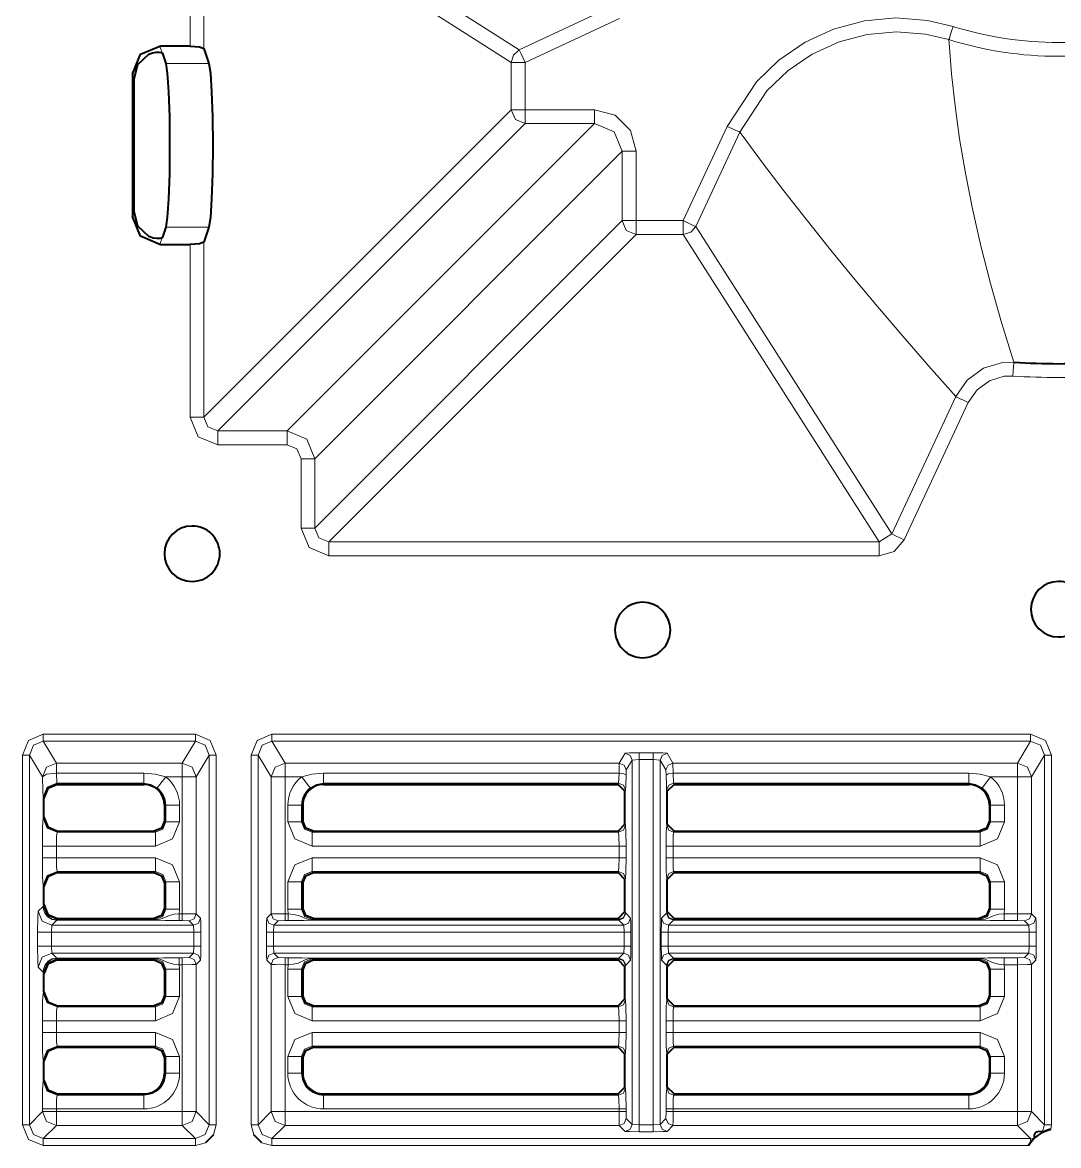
# Model space of a CAD drawing. Header units: millimetres. Extents: x 0 to 2941, y -405 to 1422.
# Drawn here: x 269.3 to 344.1, y 948 to 1029 of the extents above; entities that cross this region are included whole.
import ezdxf

# ---------------------------------------------------------------- set-up
doc = ezdxf.new("R2010")
doc.units = ezdxf.units.MM
doc.layers.add('FINE', color=9, linetype='Continuous')
doc.layers.add('OUTLINE', color=7, linetype='Continuous')

msp = doc.modelspace()

# ---------------------------------------------------------------- linework, layer by layer
at = {"layer": 'FINE', "lineweight": 9}
for p, q in [((305.168, 1027.029), (282.996, 1041.154)), ((281.422, 1040.249), (281.422, 1027.3)), ((282.42, 1040.249), (304.592, 1026.124)), ((282.42, 1027.134), (282.42, 1040.249)), ((305.168, 1027.029), (311.972, 1030.202)), ((312.394, 1029.297), (305.59, 1026.124)), ((279.245, 1027.3), (279.402, 1026.816)), ((336.163, 1027.77), (336.178, 1027.521)), ((279.665, 1026.059), (282.771, 1026.059)), ((304.592, 1022.714), (304.592, 1026.124)), ((277.376, 1024.937), (277.262, 1025.29)), ((304.592, 1022.714), (282.42, 1000.542)), ((283.418, 999.544), (305.59, 1021.716)), ((310.595, 1021.716), (288.423, 999.544)), ((310.595, 1021.716), (305.59, 1021.716)), ((321.078, 1021.096), (317.905, 1014.292)), ((321.236, 1020.881), (321.078, 1021.096)), ((312.592, 1014.714), (312.592, 1019.719)), ((313.59, 1019.719), (313.59, 1014.714)), ((277.262, 1015.01), (277.376, 1015.363)), ((282.771, 1014.241), (279.665, 1014.241)), ((312.592, 1014.714), (290.42, 992.542)), ((332.03, 992.12), (317.905, 1014.292)), ((279.402, 1013.484), (279.245, 1012.999)), ((291.418, 991.544), (313.59, 1013.716)), ((317, 1013.716), (313.59, 1013.716)), ((317, 1013.716), (331.125, 991.544)), ((281.422, 1012.999), (281.422, 1000.542)), ((336.648, 1002.024), (332.03, 992.12)), ((288.423, 999.544), (283.418, 999.544)), ((283.418, 998.546), (288.423, 998.546)), ((289.422, 997.547), (289.422, 992.542)), ((331.125, 991.544), (291.418, 991.544)), ((332.03, 992.12), (331.125, 991.544)), ((291.418, 990.546), (331.125, 990.546)), ((270.828, 977.168), (281.805, 977.168)), ((270.828, 977.168), (271.773, 975.594)), ((281.805, 977.168), (280.86, 975.594)), ((342.055, 977.668), (287.328, 977.668)), ((287.328, 977.168), (342.055, 977.168)), ((288.273, 975.594), (287.328, 977.168)), ((342.055, 977.168), (341.11, 975.594)), ((281.86, 974.594), (282.804, 976.168)), ((282.804, 976.168), (282.804, 949.503)), ((283.303, 949.503), (283.303, 976.168)), ((285.83, 976.168), (285.83, 949.503)), ((312.804, 976.294), (312.384, 975.594)), ((314.829, 976.337), (313.804, 976.337)), ((316.249, 975.594), (315.829, 976.294)), ((342.11, 974.594), (343.054, 976.168)), ((343.054, 976.168), (343.054, 949.503)), ((280.86, 975.594), (271.773, 975.594)), ((312.384, 975.594), (288.273, 975.594)), ((312.384, 975.594), (312.372, 974.866)), ((312.884, 975.094), (313.304, 975.795)), ((313.304, 975.795), (313.804, 975.837)), ((313.304, 975.795), (313.304, 949.527)), ((313.804, 949.502), (313.804, 975.837)), ((313.804, 975.837), (314.829, 975.837)), ((314.829, 975.837), (314.829, 949.502)), ((314.829, 975.837), (315.329, 975.795)), ((315.329, 975.795), (315.75, 975.094)), ((315.329, 949.527), (315.329, 975.795)), ((316.261, 974.866), (316.249, 975.594)), ((341.11, 975.594), (316.249, 975.594)), ((271.773, 974.866), (271.82, 974.138)), ((278.085, 974.866), (271.773, 974.866)), ((279.662, 974.594), (280.86, 974.594)), ((280.86, 974.594), (280.86, 964.728)), ((281.86, 964.715), (281.86, 974.594)), ((287.273, 974.594), (287.273, 964.715)), ((288.273, 974.594), (289.471, 974.594)), ((288.273, 964.728), (288.273, 974.594)), ((312.372, 974.866), (291.049, 974.866)), ((312.372, 974.866), (312.336, 974.138)), ((312.872, 974.73), (312.884, 975.094)), ((315.75, 975.094), (315.762, 974.73)), ((316.297, 974.138), (316.261, 974.866)), ((337.585, 974.866), (316.261, 974.866)), ((339.162, 974.594), (341.11, 974.594)), ((342.11, 964.715), (342.11, 974.594)), ((271.82, 974.138), (278.085, 974.138)), ((271.82, 974.138), (271.863, 974.053)), ((278.085, 974.138), (278.085, 974.053)), ((291.049, 974.138), (312.336, 974.138)), ((291.049, 974.053), (291.049, 974.138)), ((312.336, 974.138), (312.293, 974.053)), ((316.297, 974.138), (337.585, 974.138)), ((316.34, 974.053), (316.297, 974.138)), ((337.585, 974.138), (337.585, 974.053)), ((270.864, 973.053), (270.821, 973.14)), ((315.797, 973.639), (315.84, 973.553)), ((279.585, 972.553), (279.666, 972.553)), ((279.666, 972.553), (279.666, 971.355)), ((280.665, 971.355), (280.665, 972.553)), ((288.469, 972.553), (288.469, 971.355)), ((289.467, 972.553), (289.549, 972.553)), ((289.467, 971.355), (289.467, 972.553)), ((339.085, 972.553), (339.166, 972.553)), ((339.166, 972.553), (339.166, 971.355)), ((340.165, 971.355), (340.165, 972.553)), ((270.823, 971.605), (270.864, 971.687)), ((279.666, 971.355), (279.585, 971.436)), ((289.549, 971.436), (289.467, 971.355)), ((339.166, 971.355), (339.085, 971.436)), ((271.863, 970.687), (271.822, 970.606)), ((278.917, 970.606), (271.822, 970.606)), ((278.836, 970.687), (278.917, 970.606)), ((290.216, 970.606), (290.298, 970.687)), ((312.334, 970.606), (290.216, 970.606)), ((312.293, 970.687), (312.334, 970.606)), ((312.834, 971.105), (312.793, 971.187)), ((315.84, 971.187), (315.799, 971.105)), ((271.773, 969.607), (278.917, 969.607)), ((271.773, 969.607), (271.773, 968.767)), ((290.216, 969.607), (312.371, 969.607)), ((312.371, 969.607), (312.371, 968.767)), ((315.762, 969.607), (315.762, 968.767)), ((316.262, 968.767), (316.262, 969.607)), ((278.917, 968.767), (271.773, 968.767)), ((312.371, 968.767), (290.216, 968.767)), ((338.417, 968.767), (316.262, 968.767)), ((271.822, 967.769), (271.863, 967.687)), ((271.822, 967.769), (278.917, 967.769)), ((278.917, 967.769), (278.836, 967.687)), ((290.216, 967.769), (312.334, 967.769)), ((290.298, 967.687), (290.216, 967.769)), ((312.334, 967.769), (312.293, 967.687)), ((312.793, 967.187), (312.834, 967.269)), ((315.799, 967.269), (315.84, 967.187)), ((338.417, 967.769), (338.336, 967.687)), ((270.864, 966.687), (270.823, 966.77)), ((280.665, 965.055), (280.665, 967.02)), ((288.469, 967.02), (288.469, 965.055)), ((339.085, 966.938), (339.166, 967.02)), ((339.166, 967.02), (339.166, 965.055)), ((340.165, 965.055), (340.165, 967.02)), ((270.458, 964.9), (270.814, 965.256)), ((270.814, 965.256), (270.823, 965.305)), ((270.823, 965.305), (270.864, 965.387)), ((288.469, 965.055), (288.499, 964.728)), ((312.834, 964.805), (312.793, 964.887)), ((312.842, 964.757), (312.834, 964.805)), ((315.799, 964.805), (315.791, 964.757)), ((315.84, 964.887), (315.799, 964.805)), ((339.166, 965.055), (339.085, 965.136)), ((271.815, 964.257), (271.457, 963.9)), ((271.815, 964.257), (271.809, 964.257)), ((278.917, 964.274), (271.815, 964.274)), ((271.815, 964.257), (278.917, 964.257)), ((271.863, 964.387), (271.822, 964.306)), ((278.917, 964.306), (271.822, 964.306)), ((278.836, 964.387), (278.917, 964.306)), ((281.36, 964.215), (281.675, 963.9)), ((282.175, 964.4), (281.86, 964.715)), ((287.773, 964.215), (288.273, 964.228)), ((288.499, 964.728), (288.273, 964.728)), ((312.342, 964.274), (290.216, 964.274)), ((290.216, 964.257), (312.342, 964.257)), ((312.293, 964.387), (312.334, 964.306)), ((312.334, 964.306), (312.342, 964.274)), ((312.342, 964.257), (312.699, 963.9)), ((313.199, 964.4), (312.842, 964.757)), ((315.791, 964.757), (315.434, 964.4)), ((315.934, 963.9), (316.291, 964.257)), ((316.291, 964.274), (316.299, 964.306)), ((316.291, 964.257), (338.417, 964.257)), ((316.299, 964.306), (316.34, 964.387)), ((338.417, 964.306), (316.299, 964.306)), ((338.336, 964.387), (338.417, 964.306)), ((340.134, 964.228), (341.11, 964.228)), ((341.11, 964.228), (341.61, 964.215)), ((341.61, 964.215), (341.926, 963.9)), ((342.425, 964.4), (342.11, 964.715)), ((270.42, 962.375), (270.42, 963.4)), ((271.457, 963.9), (271.419, 963.4)), ((271.419, 963.4), (281.701, 963.4)), ((271.419, 963.4), (271.419, 962.375)), ((281.675, 963.9), (271.457, 963.9)), ((281.675, 963.9), (281.701, 963.4)), ((282.201, 962.375), (282.201, 963.4)), ((286.933, 963.4), (286.933, 962.375)), ((287.432, 963.4), (287.458, 963.9)), ((287.432, 963.4), (312.725, 963.4)), ((287.432, 962.375), (287.432, 963.4)), ((312.699, 963.9), (312.725, 963.4)), ((312.725, 963.4), (312.725, 962.375)), ((313.225, 962.375), (313.225, 963.4)), ((315.409, 963.4), (315.409, 962.375)), ((315.908, 963.4), (315.934, 963.9)), ((341.926, 963.9), (315.934, 963.9)), ((341.926, 963.9), (341.951, 963.4)), ((341.951, 963.4), (341.951, 962.375)), ((342.451, 962.375), (342.451, 963.4)), ((271.419, 962.375), (271.457, 961.874)), ((281.701, 962.375), (281.675, 961.874)), ((312.725, 962.375), (287.432, 962.375)), ((287.458, 961.874), (287.432, 962.375)), ((312.725, 962.375), (312.699, 961.874)), ((341.951, 962.375), (315.908, 962.375)), ((315.934, 961.874), (315.908, 962.375)), ((341.951, 962.375), (341.926, 961.874)), ((271.457, 961.874), (281.675, 961.874)), ((271.457, 961.874), (271.815, 961.517)), ((281.36, 961.559), (280.86, 961.547)), ((281.675, 961.874), (281.36, 961.559)), ((287.458, 961.874), (312.699, 961.874)), ((287.773, 961.559), (287.458, 961.874)), ((288.273, 961.547), (287.773, 961.559)), ((312.699, 961.874), (312.342, 961.517)), ((315.934, 961.874), (341.926, 961.874)), ((316.291, 961.517), (315.934, 961.874)), ((341.61, 961.559), (341.11, 961.547)), ((341.926, 961.874), (341.61, 961.559)), ((270.814, 960.519), (270.458, 960.875)), ((271.815, 961.501), (271.812, 961.501)), ((271.812, 961.501), (271.822, 961.469)), ((278.917, 961.517), (271.815, 961.517)), ((271.815, 961.501), (278.917, 961.501)), ((271.822, 961.469), (271.863, 961.387)), ((271.822, 961.469), (278.917, 961.469)), ((278.917, 961.469), (278.836, 961.387)), ((280.634, 961.047), (280.86, 961.047)), ((280.665, 960.72), (280.634, 961.047)), ((280.86, 961.047), (280.86, 950.447)), ((281.86, 961.06), (282.175, 961.375)), ((281.86, 950.447), (281.86, 961.06)), ((286.958, 961.375), (287.273, 961.06)), ((287.273, 961.06), (287.273, 950.447)), ((288.499, 961.547), (288.273, 961.547)), ((288.273, 961.047), (288.499, 961.047)), ((288.273, 950.447), (288.273, 961.047)), ((288.499, 961.047), (288.469, 960.72)), ((312.342, 961.517), (290.216, 961.517)), ((290.216, 961.501), (312.342, 961.501)), ((290.216, 961.469), (312.334, 961.469)), ((290.298, 961.387), (290.216, 961.469)), ((312.334, 961.469), (312.293, 961.387)), ((312.342, 961.501), (312.334, 961.469)), ((312.793, 960.887), (312.834, 960.969)), ((312.834, 960.969), (312.842, 961.017)), ((312.842, 961.017), (313.199, 961.375)), ((315.434, 961.375), (315.791, 961.017)), ((315.791, 961.017), (315.799, 960.969)), ((315.799, 960.969), (315.84, 960.887)), ((338.417, 961.517), (316.291, 961.517)), ((316.291, 961.501), (338.417, 961.501)), ((316.299, 961.469), (316.291, 961.501)), ((316.299, 961.469), (338.417, 961.469)), ((316.34, 961.387), (316.299, 961.469)), ((338.417, 961.469), (338.336, 961.387)), ((341.11, 961.547), (340.134, 961.547)), ((340.165, 960.72), (340.134, 961.047)), ((342.11, 961.06), (342.425, 961.375)), ((342.11, 950.447), (342.11, 961.06)), ((270.823, 960.47), (270.814, 960.519)), ((270.864, 960.388), (270.823, 960.47)), ((279.585, 960.638), (279.666, 960.72)), ((279.666, 960.72), (279.666, 958.755)), ((280.665, 958.755), (280.665, 960.72)), ((288.469, 960.72), (288.469, 958.755)), ((339.085, 960.638), (339.166, 960.72)), ((339.166, 960.72), (339.166, 958.755)), ((340.165, 958.755), (340.165, 960.72)), ((270.823, 959.005), (270.864, 959.087)), ((279.666, 958.755), (279.585, 958.836)), ((289.549, 958.836), (289.467, 958.755)), ((312.834, 958.505), (312.793, 958.587)), ((339.166, 958.755), (339.085, 958.836)), ((271.863, 958.087), (271.822, 958.006)), ((338.336, 958.087), (338.417, 958.006)), ((270.773, 956.167), (270.773, 957.007)), ((271.773, 957.007), (278.917, 957.007)), ((271.773, 957.007), (271.773, 956.167)), ((290.216, 957.007), (312.371, 957.007)), ((312.371, 957.007), (312.371, 956.167)), ((315.762, 957.007), (315.762, 956.167)), ((316.262, 957.007), (338.417, 957.007)), ((316.262, 956.167), (316.262, 957.007)), ((278.917, 956.167), (271.773, 956.167)), ((312.371, 956.167), (290.216, 956.167)), ((338.417, 956.167), (316.262, 956.167)), ((271.822, 955.169), (278.917, 955.169)), ((271.822, 955.169), (271.863, 955.087)), ((278.917, 955.169), (278.836, 955.087)), ((290.216, 955.169), (312.334, 955.169)), ((290.298, 955.087), (290.216, 955.169)), ((312.334, 955.169), (312.293, 955.087)), ((338.417, 955.169), (338.336, 955.087)), ((280.665, 953.222), (280.665, 954.42)), ((288.469, 954.42), (288.469, 953.222)), ((315.799, 954.669), (315.84, 954.587)), ((339.085, 954.338), (339.166, 954.42)), ((339.166, 954.42), (339.166, 953.222)), ((340.165, 953.222), (340.165, 954.42)), ((270.864, 954.087), (270.823, 954.17)), ((270.823, 952.64), (270.864, 952.722)), ((279.666, 953.222), (279.585, 953.222)), ((339.166, 953.222), (339.085, 953.222)), ((312.834, 952.14), (312.793, 952.222)), ((315.84, 952.222), (315.799, 952.14)), ((271.863, 951.722), (271.822, 951.641)), ((278.085, 951.641), (271.822, 951.641)), ((278.085, 951.722), (278.085, 951.641)), ((312.293, 951.722), (312.334, 951.641)), ((316.299, 951.641), (316.34, 951.722)), ((337.585, 951.641), (316.299, 951.641)), ((337.585, 951.722), (337.585, 951.641)), ((271.773, 950.643), (278.085, 950.643)), ((271.773, 950.643), (271.773, 950.447)), ((280.86, 950.447), (271.773, 950.447)), ((282.804, 949.503), (281.86, 950.447)), ((287.273, 950.447), (286.33, 949.503)), ((312.371, 950.447), (288.273, 950.447)), ((315.762, 950.447), (315.749, 949.947)), ((315.762, 950.643), (315.762, 950.447)), ((316.262, 950.643), (337.585, 950.643)), ((343.054, 949.503), (342.11, 950.447)), ((271.773, 949.447), (270.829, 948.503)), ((271.773, 949.447), (280.86, 949.447)), ((283.115, 948.776), (283.303, 949.503)), ((285.83, 949.503), (286.018, 948.776)), ((288.273, 949.447), (312.384, 949.447)), ((312.384, 949.447), (312.804, 949.027)), ((313.804, 949.502), (313.304, 949.527)), ((314.829, 949.502), (313.804, 949.502)), ((315.329, 949.527), (314.829, 949.502)), ((315.749, 949.947), (315.329, 949.527)), ((315.829, 949.027), (316.249, 949.447)), ((343.054, 949.503), (342.896, 948.964)), ((343.518, 949.18), (343.554, 949.503)), ((270.829, 948.003), (281.804, 948.003)), ((281.804, 948.003), (282.531, 948.191)), ((286.602, 948.191), (287.329, 948.003)), ((287.329, 948.003), (341.909, 948.003)), ((342.309, 948.536), (342.054, 948.503))]:
    msp.add_line(p, q, dxfattribs=at)
for points in [[(313.59, 1014.714), (317, 1014.714), (320.173, 1021.518), (322.27, 1024.73), (323.889, 1026.291), (325.801, 1027.594), (327.845, 1028.53), (330.08, 1029.127), (332.318, 1029.334), (334.623, 1029.157), (336.46, 1028.724, 0.151851), (351.674, 1028.724), (355.461, 1029.332), (359.956, 1028.646), (363.967, 1026.51), (367.046, 1023.168), (367.96, 1021.518), (371.133, 1014.714)], [(336.163, 1027.77, 0.151872), (351.97, 1027.77)], [(340.776, 1003.509, 0.033059), (347.357, 1003.509)], [(280.665, 972.553, 0.232227), (279.662, 974.594)], [(289.471, 974.594, 0.232319), (288.469, 972.553)], [(340.165, 972.553, 0.232218), (339.162, 974.594)], [(279.666, 972.553, 0.23222), (279.052, 973.804)], [(290.081, 973.804, 0.232256), (289.467, 972.553)], [(339.166, 972.553, 0.23222), (338.552, 973.804)], [(278.085, 951.641, 0.41419), (279.666, 953.222)], [(278.085, 950.642, 0.414189), (280.665, 953.222)], [(288.469, 953.222, 0.414223), (291.049, 950.642)], [(289.467, 953.222, 0.414237), (291.049, 951.641)], [(337.585, 951.641, 0.414214), (339.166, 953.222)], [(337.585, 950.642, 0.414209), (340.165, 953.222)]]:
    msp.add_lwpolyline(points, format="xyb", dxfattribs=at)
for points in [[(336.163, 1027.77), (334.462, 1028.172), (332.387, 1028.336), (330.254, 1028.144), (328.241, 1027.612), (326.291, 1026.725), (324.567, 1025.556), (323.02, 1024.072), (321.078, 1021.096)], [(336.459, 1028.724), (336.35, 1028.371), (336.256, 1028.068), (336.19, 1027.858), (336.163, 1027.77)], [(340.842, 1004.505), (339.958, 1007.373), (339.166, 1010.175), (338.468, 1012.906), (337.862, 1015.566), (337.348, 1018.15), (336.93, 1020.612), (336.598, 1022.997), (336.348, 1025.301), (336.178, 1027.521)], [(304.592, 1026.124), (304.749, 1026.66), (305.168, 1027.029)], [(305.59, 1026.124), (305.3, 1026.746), (305.168, 1027.029)], [(305.59, 1026.124), (304.904, 1026.124), (304.592, 1026.124)], [(305.59, 1026.124), (305.59, 1022.714), (310.595, 1022.714)], [(305.59, 1022.714), (304.904, 1022.714), (304.592, 1022.714)], [(305.59, 1021.716), (304.886, 1022.009), (304.592, 1022.714)], [(305.59, 1022.714), (305.59, 1022.028), (305.59, 1021.716)], [(310.595, 1022.714), (310.595, 1022.028), (310.595, 1021.716)], [(310.595, 1022.714), (312.094, 1022.313), (313.189, 1021.217), (313.59, 1019.719)], [(312.592, 1019.719), (312.009, 1021.133), (310.595, 1021.716)], [(320.173, 1021.518), (320.508, 1021.362), (320.795, 1021.228), (320.995, 1021.135), (321.078, 1021.096)], [(321.236, 1020.881), (322.715, 1018.89), (324.258, 1016.867), (325.862, 1014.815), (327.528, 1012.732), (329.257, 1010.619), (331.015, 1008.514), (332.833, 1006.38), (334.711, 1004.217), (336.648, 1002.024)], [(290.42, 992.542), (290.42, 997.547), (312.592, 1019.719)], [(313.59, 1019.719), (312.904, 1019.719), (312.592, 1019.719)], [(313.59, 1014.714), (312.904, 1014.714), (312.592, 1014.714)], [(313.59, 1013.716), (312.886, 1014.009), (312.592, 1014.714)], [(313.59, 1014.714), (313.59, 1014.028), (313.59, 1013.716)], [(317, 1014.714), (317.623, 1014.424), (317.905, 1014.292)], [(317, 1014.714), (317, 1014.028), (317, 1013.716)], [(317.905, 1014.292), (317.537, 1013.873), (317, 1013.716)], [(283.418, 999.544), (282.711, 999.835), (282.42, 1000.542), (282.42, 1013.166)], [(340.842, 1004.505), (340.031, 1004.482), (338.644, 1004.066), (337.472, 1003.215), (336.648, 1002.024)], [(340.842, 1004.505), (340.836, 1004.413), (340.822, 1004.194), (340.801, 1003.877), (340.776, 1003.509)], [(332.935, 991.698), (337.553, 1001.602), (338.186, 1002.517), (339.087, 1003.172), (340.153, 1003.491), (340.776, 1003.509)], [(336.648, 1002.024), (336.732, 1001.985), (336.931, 1001.892), (337.218, 1001.758), (337.553, 1001.602)], [(282.42, 1000.542), (282.108, 1000.542), (281.422, 1000.542)], [(281.422, 1000.542), (282.006, 999.13), (283.418, 998.546)], [(283.418, 999.544), (283.418, 999.232), (283.418, 998.546)], [(288.423, 999.544), (288.423, 999.232), (288.423, 998.546)], [(290.42, 997.547), (289.834, 998.958), (288.423, 999.544)], [(288.423, 998.546), (289.13, 998.253), (289.422, 997.547)], [(290.42, 997.547), (290.108, 997.547), (289.422, 997.547)], [(290.42, 992.542), (290.108, 992.542), (289.422, 992.542)], [(289.422, 992.542), (290.006, 991.13), (291.418, 990.546)], [(291.418, 991.544), (290.711, 991.835), (290.42, 992.542)], [(291.418, 991.544), (291.418, 991.232), (291.418, 990.546)], [(331.125, 990.546), (332.198, 990.858), (332.935, 991.698)], [(331.125, 991.544), (331.125, 991.232), (331.125, 990.546)], [(332.03, 992.12), (332.313, 991.989), (332.935, 991.698)], [(269.329, 976.168), (269.768, 977.228), (270.828, 977.668)], [(269.829, 976.168), (270.122, 976.875), (270.828, 977.168)], [(281.805, 977.668), (270.828, 977.668), (270.828, 977.322), (270.828, 977.168)], [(283.303, 976.168), (282.865, 977.228), (281.805, 977.668)], [(281.805, 977.668), (281.805, 977.322), (281.805, 977.168)], [(281.805, 977.168), (282.511, 976.875), (282.804, 976.168)], [(287.328, 977.668), (286.269, 977.228), (285.83, 976.168)], [(286.33, 976.168), (286.622, 976.875), (287.328, 977.168)], [(287.328, 977.668), (287.328, 977.322), (287.328, 977.168)], [(342.055, 977.668), (342.055, 977.322), (342.055, 977.168)], [(343.554, 949.503), (343.554, 976.168), (343.115, 977.228), (342.055, 977.668)], [(342.055, 977.168), (342.762, 976.875), (343.054, 976.168)], [(269.829, 976.168), (269.678, 976.168), (269.329, 976.168)], [(270.829, 948.003), (269.769, 948.443), (269.329, 949.503), (269.329, 976.168)], [(270.773, 974.594), (269.829, 976.168), (269.829, 949.503)], [(282.804, 976.168), (282.954, 976.168), (283.303, 976.168)], [(285.83, 976.168), (286.179, 976.168), (286.33, 976.168)], [(286.33, 949.503), (286.33, 976.168), (287.273, 974.594)], [(313.804, 976.337), (313.106, 976.324), (312.804, 976.294)], [(312.804, 976.294), (313.157, 976.147), (313.304, 975.795)], [(313.804, 976.337), (313.804, 976.183), (313.804, 975.837)], [(314.829, 976.337), (314.829, 976.183), (314.829, 975.837)], [(315.829, 976.294), (315.527, 976.324), (314.829, 976.337)], [(315.829, 976.294), (315.476, 976.147), (315.329, 975.795)], [(343.054, 976.168), (343.205, 976.168), (343.554, 976.168)], [(270.773, 974.594), (271.066, 975.301), (271.773, 975.594)], [(271.773, 975.594), (271.773, 975.378), (271.773, 974.866)], [(281.86, 974.594), (281.567, 975.301), (280.86, 975.594)], [(280.86, 975.594), (280.86, 975.286), (280.86, 974.594)], [(288.273, 975.594), (287.567, 975.301), (287.273, 974.594)], [(288.273, 974.594), (288.273, 975.286), (288.273, 975.594)], [(312.384, 975.594), (312.737, 975.447), (312.884, 975.094)], [(316.249, 975.594), (315.896, 975.447), (315.75, 975.094)], [(341.11, 975.594), (341.11, 975.286), (341.11, 974.594)], [(342.11, 974.594), (341.817, 975.301), (341.11, 975.594)], [(270.773, 974.594), (271.075, 974.784), (271.773, 974.866)], [(270.821, 973.14), (270.791, 973.575), (270.773, 974.594)], [(278.085, 974.138), (278.085, 974.356), (278.085, 974.866)], [(279.662, 974.594), (278.905, 974.798), (278.085, 974.866)], [(279.052, 973.804), (279.241, 974.05), (279.662, 974.594)], [(281.86, 974.594), (281.558, 974.594), (280.86, 974.594)], [(288.273, 974.594), (287.575, 974.594), (287.273, 974.594)], [(291.049, 974.866), (290.213, 974.795), (289.471, 974.594)], [(289.471, 974.594), (289.892, 974.05), (290.081, 973.804)], [(291.049, 974.866), (291.049, 974.356), (291.049, 974.138)], [(312.372, 974.866), (312.721, 974.825), (312.872, 974.73)], [(312.793, 973.553), (312.836, 973.639), (312.858, 973.965), (312.872, 974.73)], [(316.261, 974.866), (315.912, 974.825), (315.762, 974.73)], [(315.762, 974.73), (315.775, 973.965), (315.797, 973.639)], [(337.585, 974.138), (337.585, 974.356), (337.585, 974.866)], [(339.162, 974.594), (338.405, 974.798), (337.585, 974.866)], [(338.552, 973.804), (338.741, 974.05), (339.162, 974.594)], [(341.11, 974.594), (341.11, 964.728), (340.134, 964.728), (340.165, 965.055)], [(342.11, 974.594), (341.808, 974.594), (341.11, 974.594)], [(270.821, 973.14), (271.114, 973.846), (271.82, 974.138)], [(278.085, 974.138), (278.588, 974.055), (279.052, 973.804)], [(290.081, 973.804), (290.536, 974.051), (291.049, 974.138)], [(312.336, 974.138), (312.689, 973.992), (312.836, 973.639)], [(316.297, 974.138), (315.944, 973.992), (315.797, 973.639)], [(337.585, 974.138), (338.088, 974.055), (338.552, 973.804)], [(279.666, 972.553), (279.976, 972.553), (280.665, 972.553)], [(288.469, 972.553), (289.157, 972.553), (289.467, 972.553)], [(339.166, 972.553), (339.476, 972.553), (340.165, 972.553)], [(270.773, 968.767), (270.773, 969.607), (270.787, 970.984), (270.823, 971.605)], [(270.823, 971.605), (271.116, 970.899), (271.822, 970.606)], [(279.666, 971.355), (279.448, 970.824), (278.917, 970.606)], [(278.917, 969.607), (280.153, 970.119), (280.665, 971.355)], [(279.666, 971.355), (279.976, 971.355), (280.665, 971.355)], [(288.469, 971.355), (289.157, 971.355), (289.467, 971.355)], [(288.469, 971.355), (288.98, 970.119), (290.216, 969.607)], [(290.216, 970.606), (289.685, 970.824), (289.467, 971.355)], [(316.262, 969.607), (338.417, 969.607), (339.653, 970.119), (340.165, 971.355)], [(339.166, 971.355), (338.948, 970.824), (338.417, 970.606)], [(339.166, 971.355), (339.476, 971.355), (340.165, 971.355)], [(271.822, 970.606), (271.787, 970.296), (271.773, 969.607)], [(278.917, 970.606), (278.917, 970.296), (278.917, 969.607)], [(290.216, 969.607), (290.216, 970.296), (290.216, 970.606)], [(312.834, 971.105), (312.687, 970.752), (312.334, 970.606)], [(312.334, 970.606), (312.36, 970.296), (312.371, 969.607)], [(312.871, 968.767), (312.871, 969.607), (312.86, 970.64), (312.834, 971.105)], [(315.799, 971.105), (315.773, 970.64), (315.762, 969.607)], [(315.799, 971.105), (315.946, 970.752), (316.299, 970.606)], [(316.262, 969.607), (316.273, 970.296), (316.299, 970.606)], [(338.336, 970.687), (338.417, 970.606), (316.299, 970.606), (316.34, 970.687)], [(338.417, 970.606), (338.417, 970.296), (338.417, 969.607)], [(270.773, 969.607), (271.075, 969.607), (271.773, 969.607)], [(312.871, 969.607), (312.72, 969.607), (312.371, 969.607)], [(315.762, 969.607), (315.913, 969.607), (316.262, 969.607)], [(270.773, 968.767), (271.075, 968.767), (271.773, 968.767)], [(270.823, 966.77), (270.787, 967.391), (270.773, 968.767)], [(271.773, 968.767), (271.787, 968.079), (271.822, 967.769)], [(278.917, 968.767), (278.917, 968.079), (278.917, 967.769)], [(280.665, 967.02), (280.153, 968.256), (278.917, 968.767)], [(290.216, 968.767), (288.98, 968.256), (288.469, 967.02)], [(290.216, 968.767), (290.216, 968.079), (290.216, 967.769)], [(312.371, 968.767), (312.36, 968.079), (312.334, 967.769)], [(312.871, 968.767), (312.72, 968.767), (312.371, 968.767)], [(312.834, 967.269), (312.86, 967.735), (312.871, 968.767)], [(315.762, 968.767), (315.913, 968.767), (316.262, 968.767)], [(315.762, 968.767), (315.773, 967.735), (315.799, 967.269)], [(316.299, 967.769), (316.273, 968.079), (316.262, 968.767)], [(338.417, 968.767), (338.417, 968.079), (338.417, 967.769)], [(340.165, 967.02), (339.653, 968.256), (338.417, 968.767)], [(270.823, 966.77), (271.116, 967.476), (271.822, 967.769)], [(278.917, 967.769), (279.448, 967.551), (279.666, 967.02)], [(289.467, 967.02), (289.685, 967.551), (290.216, 967.769)], [(312.834, 967.269), (312.687, 967.622), (312.334, 967.769)], [(315.799, 967.269), (315.946, 967.622), (316.299, 967.769)], [(316.34, 967.687), (316.299, 967.769), (338.417, 967.769)], [(338.417, 967.769), (338.948, 967.551), (339.166, 967.02)], [(279.585, 966.938), (279.666, 967.02), (279.666, 965.055), (279.585, 965.136)], [(280.665, 967.02), (279.976, 967.02), (279.666, 967.02)], [(289.467, 967.02), (289.157, 967.02), (288.469, 967.02)], [(289.549, 965.136), (289.467, 965.055), (289.467, 967.02), (289.549, 966.938)], [(340.165, 967.02), (339.476, 967.02), (339.166, 967.02)], [(270.42, 963.4), (270.431, 964.447), (270.458, 964.9)], [(270.458, 964.9), (270.751, 964.193), (271.457, 963.9)], [(270.814, 965.256), (270.814, 965.232), (270.838, 965.038), (270.966, 964.728), (271.188, 964.478), (271.48, 964.315), (271.809, 964.257)], [(270.814, 965.256), (270.814, 965.232), (270.839, 965.04), (270.967, 964.735), (271.19, 964.49), (271.482, 964.331), (271.812, 964.274)], [(270.823, 965.305), (271.116, 964.599), (271.822, 964.306)], [(279.666, 965.055), (279.448, 964.524), (278.917, 964.306)], [(280.665, 965.055), (279.976, 965.055), (279.666, 965.055)], [(280.86, 964.728), (280.634, 964.728), (280.665, 965.055)], [(289.467, 965.055), (289.157, 965.055), (288.469, 965.055)], [(290.216, 964.306), (289.685, 964.524), (289.467, 965.055)], [(312.334, 964.306), (312.687, 964.452), (312.834, 964.805)], [(315.799, 964.805), (315.946, 964.452), (316.299, 964.306)], [(339.166, 965.055), (338.948, 964.524), (338.417, 964.306)], [(340.165, 965.055), (339.476, 965.055), (339.166, 965.055)], [(271.809, 964.257), (271.81, 964.262), (271.812, 964.274)], [(271.822, 964.306), (271.812, 964.274), (271.815, 964.274)], [(271.815, 964.274), (271.815, 964.262), (271.815, 964.257)], [(280.634, 964.728), (280.27, 964.685), (279.927, 964.607), (279.409, 964.382), (279.272, 964.331), (279.166, 964.302), (279.02, 964.279), (278.95, 964.274), (278.917, 964.274)], [(278.917, 964.306), (278.917, 964.295), (278.917, 964.274)], [(278.917, 964.257), (278.917, 964.262), (278.917, 964.274)], [(278.917, 964.257), (278.93, 964.257), (278.957, 964.257), (279.016, 964.256), (279.065, 964.254), (279.139, 964.252), (279.633, 964.237), (280.104, 964.231), (280.634, 964.228)], [(280.634, 964.228), (280.634, 964.379), (280.634, 964.728)], [(280.634, 964.228), (280.86, 964.228), (281.36, 964.215)], [(280.86, 964.228), (280.86, 964.379), (280.86, 964.728)], [(281.86, 964.715), (281.558, 964.724), (280.86, 964.728)], [(281.36, 964.215), (281.713, 964.362), (281.86, 964.715)], [(281.675, 963.9), (282.029, 964.047), (282.175, 964.4)], [(282.201, 963.4), (282.193, 964.098), (282.175, 964.4)], [(287.273, 964.715), (286.958, 964.4), (286.94, 964.098), (286.933, 963.4)], [(286.958, 964.4), (287.105, 964.047), (287.458, 963.9)], [(288.273, 964.728), (287.575, 964.724), (287.273, 964.715)], [(287.273, 964.715), (287.42, 964.362), (287.773, 964.215)], [(312.699, 963.9), (287.458, 963.9), (287.773, 964.215)], [(288.273, 964.728), (288.273, 964.379), (288.273, 964.228)], [(288.273, 964.228), (288.499, 964.228), (289.091, 964.231), (289.639, 964.241), (290.047, 964.253), (290.155, 964.257), (290.189, 964.257), (290.216, 964.257)], [(288.499, 964.728), (288.499, 964.379), (288.499, 964.228)], [(290.216, 964.274), (290.146, 964.276), (290.059, 964.285), (289.82, 964.345), (289.32, 964.567), (288.906, 964.678), (288.499, 964.728)], [(312.334, 964.306), (290.216, 964.306), (290.298, 964.387)], [(290.216, 964.306), (290.216, 964.295), (290.216, 964.274)], [(290.216, 964.274), (290.216, 964.262), (290.216, 964.257)], [(312.342, 964.274), (312.694, 964.417), (312.842, 964.757)], [(312.342, 964.257), (312.695, 964.404), (312.842, 964.757)], [(312.342, 964.274), (312.342, 964.262), (312.342, 964.257)], [(312.699, 963.9), (313.053, 964.047), (313.199, 964.4)], [(313.225, 963.4), (313.217, 964.098), (313.199, 964.4)], [(315.434, 964.4), (315.416, 964.098), (315.409, 963.4)], [(315.434, 964.4), (315.581, 964.047), (315.934, 963.9)], [(315.791, 964.757), (315.938, 964.404), (316.291, 964.257)], [(315.791, 964.757), (315.939, 964.417), (316.291, 964.274)], [(340.134, 964.728), (339.77, 964.685), (339.427, 964.607), (338.909, 964.382), (338.773, 964.331), (338.666, 964.302), (338.52, 964.279), (338.45, 964.274), (338.417, 964.274), (316.291, 964.274)], [(316.291, 964.257), (316.291, 964.262), (316.291, 964.274)], [(338.417, 964.306), (338.417, 964.295), (338.417, 964.274)], [(338.417, 964.274), (338.417, 964.262), (338.417, 964.257)], [(338.417, 964.257), (338.43, 964.257), (338.457, 964.257), (338.516, 964.256), (338.565, 964.254), (338.639, 964.252), (339.133, 964.237), (339.604, 964.231), (340.134, 964.228)], [(340.134, 964.728), (340.134, 964.379), (340.134, 964.228)], [(341.11, 964.728), (341.11, 964.379), (341.11, 964.228)], [(342.11, 964.715), (341.808, 964.724), (341.11, 964.728)], [(342.11, 964.715), (341.964, 964.362), (341.61, 964.215)], [(342.425, 964.4), (342.279, 964.047), (341.926, 963.9)], [(342.451, 963.4), (342.444, 964.098), (342.425, 964.4)], [(270.42, 963.4), (270.721, 963.4), (271.419, 963.4)], [(281.701, 963.4), (281.701, 962.375), (271.419, 962.375)], [(281.701, 963.4), (282.05, 963.4), (282.201, 963.4)], [(286.933, 963.4), (287.083, 963.4), (287.432, 963.4)], [(312.725, 963.4), (313.074, 963.4), (313.225, 963.4)], [(315.409, 963.4), (315.56, 963.4), (315.908, 963.4)], [(315.908, 962.375), (315.908, 963.4), (341.951, 963.4)], [(342.451, 963.4), (342.3, 963.4), (341.951, 963.4)], [(270.42, 962.375), (270.721, 962.375), (271.419, 962.375)], [(270.458, 960.875), (270.431, 961.328), (270.42, 962.375)], [(281.701, 962.375), (282.05, 962.375), (282.201, 962.375)], [(282.175, 961.375), (282.193, 961.677), (282.201, 962.375)], [(286.933, 962.375), (287.083, 962.375), (287.432, 962.375)], [(286.933, 962.375), (286.94, 961.677), (286.958, 961.375)], [(312.725, 962.375), (313.074, 962.375), (313.225, 962.375)], [(313.199, 961.375), (313.217, 961.677), (313.225, 962.375)], [(315.409, 962.375), (315.56, 962.375), (315.908, 962.375)], [(315.409, 962.375), (315.416, 961.677), (315.434, 961.375)], [(342.451, 962.375), (342.3, 962.375), (341.951, 962.375)], [(342.425, 961.375), (342.444, 961.677), (342.451, 962.375)], [(270.458, 960.875), (270.751, 961.582), (271.457, 961.874)], [(281.86, 961.06), (281.713, 961.413), (281.36, 961.559)], [(282.175, 961.375), (282.029, 961.728), (281.675, 961.874)], [(286.958, 961.375), (287.105, 961.728), (287.458, 961.874)], [(287.273, 961.06), (287.42, 961.413), (287.773, 961.559)], [(312.699, 961.874), (313.053, 961.728), (313.199, 961.375)], [(315.434, 961.375), (315.581, 961.728), (315.934, 961.874)], [(342.11, 961.06), (341.964, 961.413), (341.61, 961.559)], [(342.425, 961.375), (342.279, 961.728), (341.926, 961.874)], [(270.814, 960.519), (270.814, 960.543), (270.839, 960.734), (270.967, 961.04), (271.19, 961.285), (271.482, 961.444), (271.812, 961.501), (271.81, 961.513), (271.809, 961.517), (271.815, 961.517)], [(270.814, 960.519), (270.814, 960.543), (270.838, 960.737), (270.966, 961.047), (271.188, 961.297), (271.48, 961.459), (271.809, 961.517)], [(270.823, 960.47), (271.116, 961.176), (271.822, 961.469)], [(271.815, 961.517), (271.815, 961.513), (271.815, 961.501)], [(280.86, 961.547), (280.634, 961.547), (280.042, 961.544), (279.494, 961.534), (279.086, 961.521), (278.978, 961.518), (278.944, 961.518), (278.917, 961.517)], [(278.917, 961.501), (278.917, 961.513), (278.917, 961.517)], [(278.917, 961.501), (278.988, 961.499), (279.074, 961.49), (279.314, 961.43), (279.813, 961.208), (280.227, 961.097), (280.634, 961.047)], [(278.917, 961.501), (278.917, 961.479), (278.917, 961.469)], [(278.917, 961.469), (279.448, 961.251), (279.666, 960.72)], [(280.634, 961.047), (280.634, 961.396), (280.634, 961.547)], [(280.86, 961.047), (280.86, 961.396), (280.86, 961.547)], [(280.86, 961.047), (281.558, 961.051), (281.86, 961.06)], [(287.273, 961.06), (287.575, 961.051), (288.273, 961.047)], [(288.273, 961.047), (288.273, 961.396), (288.273, 961.547)], [(288.499, 961.047), (288.499, 961.396), (288.499, 961.547)], [(290.216, 961.517), (290.204, 961.517), (290.176, 961.518), (290.117, 961.519), (290.068, 961.52), (289.994, 961.523), (289.5, 961.537), (289.029, 961.544), (288.499, 961.547)], [(288.499, 961.047), (288.863, 961.09), (289.206, 961.168), (289.724, 961.392), (289.861, 961.444), (289.968, 961.473), (290.113, 961.496), (290.183, 961.5), (290.216, 961.501)], [(289.467, 960.72), (289.685, 961.251), (290.216, 961.469)], [(290.216, 961.501), (290.216, 961.513), (290.216, 961.517)], [(290.216, 961.501), (290.216, 961.479), (290.216, 961.469)], [(312.334, 961.469), (312.687, 961.322), (312.834, 960.969)], [(312.342, 961.517), (312.695, 961.371), (312.842, 961.017)], [(312.342, 961.517), (312.342, 961.513), (312.342, 961.501)], [(312.342, 961.501), (312.694, 961.358), (312.842, 961.017)], [(315.791, 961.017), (315.938, 961.371), (316.291, 961.517)], [(315.791, 961.017), (315.939, 961.358), (316.291, 961.501)], [(315.799, 960.969), (315.946, 961.322), (316.299, 961.469)], [(316.291, 961.501), (316.291, 961.513), (316.291, 961.517)], [(340.134, 961.547), (339.542, 961.544), (338.994, 961.534), (338.586, 961.521), (338.478, 961.518), (338.444, 961.518), (338.417, 961.517)], [(338.417, 961.501), (338.417, 961.513), (338.417, 961.517)], [(338.417, 961.501), (338.417, 961.479), (338.417, 961.469)], [(338.417, 961.501), (338.487, 961.499), (338.574, 961.49), (338.814, 961.43), (339.314, 961.208), (339.727, 961.097), (340.134, 961.047)], [(338.417, 961.469), (338.948, 961.251), (339.166, 960.72)], [(340.134, 961.047), (340.134, 961.396), (340.134, 961.547)], [(340.134, 961.047), (341.11, 961.047), (341.11, 950.447)], [(341.11, 961.047), (341.11, 961.396), (341.11, 961.547)], [(341.11, 961.047), (341.808, 961.051), (342.11, 961.06)], [(280.665, 960.72), (279.976, 960.72), (279.666, 960.72)], [(289.467, 960.72), (289.157, 960.72), (288.469, 960.72)], [(289.467, 958.755), (289.467, 960.72), (289.549, 960.638)], [(340.165, 960.72), (339.476, 960.72), (339.166, 960.72)], [(270.773, 957.007), (270.787, 958.384), (270.823, 959.005)], [(270.823, 959.005), (271.116, 958.299), (271.822, 958.006)], [(279.666, 958.755), (279.448, 958.224), (278.917, 958.006)], [(278.917, 957.007), (280.153, 957.519), (280.665, 958.755)], [(280.665, 958.755), (279.976, 958.755), (279.666, 958.755)], [(289.467, 958.755), (289.157, 958.755), (288.469, 958.755)], [(288.469, 958.755), (288.98, 957.519), (290.216, 957.007)], [(290.216, 958.006), (289.685, 958.224), (289.467, 958.755)], [(312.834, 958.505), (312.687, 958.152), (312.334, 958.006)], [(312.871, 956.167), (312.871, 957.007), (312.86, 958.04), (312.834, 958.505)], [(315.84, 958.587), (315.799, 958.505), (315.773, 958.04), (315.762, 957.007)], [(316.299, 958.006), (315.946, 958.152), (315.799, 958.505)], [(339.166, 958.755), (338.948, 958.224), (338.417, 958.006)], [(338.417, 957.007), (339.653, 957.519), (340.165, 958.755)], [(340.165, 958.755), (339.476, 958.755), (339.166, 958.755)], [(271.822, 958.006), (271.787, 957.696), (271.773, 957.007)], [(278.836, 958.087), (278.917, 958.006), (271.822, 958.006)], [(278.917, 958.006), (278.917, 957.696), (278.917, 957.007)], [(312.293, 958.087), (312.334, 958.006), (290.216, 958.006), (290.298, 958.087)], [(290.216, 958.006), (290.216, 957.696), (290.216, 957.007)], [(312.334, 958.006), (312.36, 957.696), (312.371, 957.007)], [(316.262, 957.007), (316.273, 957.696), (316.299, 958.006)], [(338.417, 958.006), (316.299, 958.006), (316.34, 958.087)], [(338.417, 958.006), (338.417, 957.696), (338.417, 957.007)], [(270.773, 957.007), (271.075, 957.007), (271.773, 957.007)], [(312.871, 957.007), (312.72, 957.007), (312.371, 957.007)], [(316.262, 957.007), (315.913, 957.007), (315.762, 957.007)], [(270.773, 956.167), (271.075, 956.167), (271.773, 956.167)], [(270.823, 954.17), (270.787, 954.791), (270.773, 956.167)], [(271.773, 956.167), (271.787, 955.479), (271.822, 955.169)], [(278.917, 955.169), (278.917, 955.479), (278.917, 956.167)], [(280.665, 954.42), (280.153, 955.656), (278.917, 956.167)], [(290.216, 956.167), (288.98, 955.656), (288.469, 954.42)], [(290.216, 955.169), (290.216, 955.479), (290.216, 956.167)], [(312.371, 956.167), (312.36, 955.479), (312.334, 955.169)], [(312.871, 956.167), (312.72, 956.167), (312.371, 956.167)], [(312.793, 954.587), (312.834, 954.669), (312.86, 955.135), (312.871, 956.167)], [(316.262, 956.167), (315.913, 956.167), (315.762, 956.167)], [(315.762, 956.167), (315.773, 955.135), (315.799, 954.669)], [(316.299, 955.169), (316.273, 955.479), (316.262, 956.167)], [(338.417, 955.169), (338.417, 955.479), (338.417, 956.167)], [(340.165, 954.42), (339.653, 955.656), (338.417, 956.167)], [(270.823, 954.17), (271.116, 954.876), (271.822, 955.169)], [(278.917, 955.169), (279.448, 954.95), (279.666, 954.42)], [(289.467, 954.42), (289.685, 954.95), (290.216, 955.169)], [(312.834, 954.669), (312.687, 955.022), (312.334, 955.169)], [(316.299, 955.169), (315.946, 955.022), (315.799, 954.669)], [(316.34, 955.087), (316.299, 955.169), (338.417, 955.169)], [(338.417, 955.169), (338.948, 954.95), (339.166, 954.42)], [(279.585, 954.338), (279.666, 954.42), (279.666, 953.222)], [(279.666, 954.42), (279.976, 954.42), (280.665, 954.42)], [(289.467, 954.42), (289.157, 954.42), (288.469, 954.42)], [(289.549, 953.222), (289.467, 953.222), (289.467, 954.42), (289.549, 954.338)], [(340.165, 954.42), (339.476, 954.42), (339.166, 954.42)], [(280.665, 953.222), (279.976, 953.222), (279.666, 953.222)], [(289.467, 953.222), (289.157, 953.222), (288.469, 953.222)], [(340.165, 953.222), (339.476, 953.222), (339.166, 953.222)], [(270.773, 950.643), (270.787, 952.019), (270.823, 952.64)], [(271.822, 951.641), (271.116, 951.934), (270.823, 952.64)], [(312.334, 951.641), (312.687, 951.788), (312.834, 952.14)], [(312.871, 950.447), (312.871, 950.643), (312.86, 951.675), (312.834, 952.14)], [(315.799, 952.14), (315.773, 951.675), (315.762, 950.643)], [(315.799, 952.14), (315.946, 951.788), (316.299, 951.641)], [(271.822, 951.641), (271.787, 951.331), (271.773, 950.643)], [(278.085, 950.643), (278.085, 951.331), (278.085, 951.641)], [(312.334, 951.641), (291.049, 951.641), (291.049, 951.722)], [(291.049, 950.643), (291.049, 951.331), (291.049, 951.641)], [(312.334, 951.641), (312.36, 951.331), (312.371, 950.643)], [(316.262, 950.643), (316.273, 951.331), (316.299, 951.641)], [(337.585, 950.643), (337.585, 951.331), (337.585, 951.641)], [(269.829, 949.503), (270.773, 950.447), (270.773, 950.643)], [(271.773, 950.643), (271.075, 950.643), (270.773, 950.643)], [(271.773, 950.447), (271.075, 950.447), (270.773, 950.447)], [(271.773, 949.447), (271.066, 949.74), (270.773, 950.447)], [(271.773, 950.447), (271.773, 949.749), (271.773, 949.447)], [(280.86, 949.447), (281.567, 949.74), (281.86, 950.447)], [(281.86, 950.447), (281.558, 950.447), (280.86, 950.447)], [(280.86, 949.447), (280.86, 949.749), (280.86, 950.447)], [(287.273, 950.447), (287.566, 949.74), (288.273, 949.447)], [(288.273, 950.447), (287.575, 950.447), (287.273, 950.447)], [(288.273, 950.447), (288.273, 949.749), (288.273, 949.447)], [(291.049, 950.643), (312.371, 950.643), (312.371, 950.447)], [(312.371, 950.643), (312.72, 950.643), (312.871, 950.643)], [(312.371, 950.447), (312.72, 950.447), (312.871, 950.447)], [(312.371, 950.447), (312.375, 949.749), (312.384, 949.447)], [(313.304, 949.527), (312.884, 949.947), (312.871, 950.447)], [(315.762, 950.643), (315.913, 950.643), (316.262, 950.643)], [(316.262, 950.447), (315.913, 950.447), (315.762, 950.447)], [(316.249, 949.447), (316.258, 949.749), (316.262, 950.447)], [(341.11, 950.447), (316.262, 950.447), (316.262, 950.643)], [(341.11, 949.447), (341.11, 949.749), (341.11, 950.447)], [(341.11, 949.447), (341.817, 949.74), (342.11, 950.447)], [(342.11, 950.447), (341.808, 950.447), (341.11, 950.447)], [(269.329, 949.503), (269.678, 949.503), (269.829, 949.503)], [(270.829, 948.503), (270.122, 948.796), (269.829, 949.503)], [(280.86, 949.447), (281.804, 948.503), (270.829, 948.503)], [(282.804, 949.503), (282.511, 948.796), (281.804, 948.503)], [(282.804, 949.503), (282.954, 949.503), (283.303, 949.503)], [(285.83, 949.503), (286.179, 949.503), (286.33, 949.503)], [(287.329, 948.503), (286.622, 948.796), (286.33, 949.503)], [(342.054, 948.503), (287.329, 948.503), (288.273, 949.447)], [(312.384, 949.447), (312.737, 949.594), (312.884, 949.947)], [(312.804, 949.027), (313.157, 949.174), (313.304, 949.527)], [(313.804, 949.002), (313.804, 949.153), (313.804, 949.502)], [(314.829, 949.002), (314.829, 949.153), (314.829, 949.502)], [(315.829, 949.027), (315.476, 949.174), (315.329, 949.527)], [(316.249, 949.447), (315.896, 949.594), (315.749, 949.947)], [(316.249, 949.447), (341.11, 949.447), (342.054, 948.503)], [(343.054, 949.503), (343.205, 949.503), (343.554, 949.503)], [(312.804, 949.027), (313.106, 949.009), (313.804, 949.002)], [(313.804, 949.002), (314.829, 949.002), (315.527, 949.009), (315.829, 949.027)], [(270.829, 948.503), (270.829, 948.353), (270.829, 948.003)], [(281.804, 948.503), (281.804, 948.353), (281.804, 948.003)], [(287.329, 948.503), (287.329, 948.353), (287.329, 948.003)], [(342.054, 948.503), (342.054, 948.425), (342.054, 948.226)]]:
    msp.add_lwpolyline(points, dxfattribs=at)
at = {"layer": 'OUTLINE', "lineweight": 40}
for p, q in [((281.422, 1027.3), (279.245, 1027.3)), ((279.402, 1026.816), (279.432, 1026.781)), ((279.432, 1026.781), (279.665, 1026.059)), ((277.262, 1025.29), (277.262, 1015.01)), ((279.665, 1014.241), (279.432, 1013.518)), ((282.771, 1014.241), (282.42, 1013.166)), ((279.432, 1013.518), (279.402, 1013.484)), ((279.245, 1012.999), (281.422, 1012.999)), ((271.863, 974.053), (278.085, 974.053)), ((315.84, 973.553), (316.34, 974.053)), ((316.34, 974.053), (337.585, 974.053)), ((270.864, 971.687), (270.864, 973.053)), ((312.793, 971.187), (312.793, 973.553)), ((315.84, 971.187), (315.84, 973.553)), ((279.585, 972.553), (279.585, 971.436)), ((289.549, 972.553), (289.549, 971.436)), ((339.085, 972.553), (339.085, 971.436)), ((271.863, 970.687), (278.836, 970.687)), ((290.298, 970.687), (312.293, 970.687)), ((312.793, 971.187), (312.293, 970.687)), ((316.34, 970.687), (315.84, 971.187)), ((316.34, 970.687), (338.336, 970.687)), ((271.863, 967.687), (278.836, 967.687)), ((290.298, 967.687), (312.293, 967.687)), ((312.293, 967.687), (312.793, 967.187)), ((315.84, 967.187), (316.34, 967.687)), ((270.864, 965.387), (270.864, 966.687)), ((279.585, 966.938), (279.585, 965.136)), ((289.549, 966.938), (289.549, 965.136)), ((312.793, 964.887), (312.793, 967.187)), ((315.84, 964.887), (315.84, 967.187)), ((312.793, 964.887), (312.293, 964.387)), ((316.34, 964.387), (315.84, 964.887)), ((271.863, 964.387), (278.836, 964.387)), ((290.298, 964.387), (312.293, 964.387)), ((316.34, 964.387), (338.336, 964.387)), ((271.863, 961.387), (278.836, 961.387)), ((312.793, 958.587), (312.793, 960.887)), ((316.34, 961.387), (338.336, 961.387)), ((270.864, 959.087), (270.864, 960.388)), ((279.585, 960.638), (279.585, 958.836)), ((289.549, 960.638), (289.549, 958.836)), ((339.085, 960.638), (339.085, 958.836)), ((312.793, 958.587), (312.293, 958.087)), ((316.34, 958.087), (315.84, 958.587)), ((271.863, 958.087), (278.836, 958.087)), ((290.298, 958.087), (312.293, 958.087)), ((316.34, 958.087), (338.336, 958.087)), ((271.863, 955.087), (278.836, 955.087)), ((290.298, 955.087), (312.293, 955.087)), ((312.293, 955.087), (312.793, 954.587)), ((316.34, 955.087), (338.336, 955.087)), ((279.585, 954.338), (279.585, 953.222)), ((289.549, 954.338), (289.549, 953.222)), ((312.793, 952.222), (312.793, 954.587)), ((339.085, 954.338), (339.085, 953.222)), ((270.864, 952.722), (270.864, 954.087)), ((312.793, 952.222), (312.293, 951.722)), ((316.34, 951.722), (315.84, 952.222)), ((271.863, 951.722), (278.085, 951.722)), ((291.049, 951.722), (312.293, 951.722)), ((316.34, 951.722), (337.585, 951.722)), ((283.115, 948.776), (282.531, 948.191)), ((286.602, 948.191), (286.018, 948.776)), ((341.909, 948.003), (342.054, 948.226))]:
    msp.add_line(p, q, dxfattribs=at)
for points in [[(277.262, 1025.29), (277.842, 1026.713), (279.245, 1027.3)], [(281.422, 1027.3), (282.108, 1027.252), (282.42, 1027.134)], [(277.376, 1015.363), (277.376, 1024.937), (277.661, 1025.978), (278.434, 1026.717)], [(278.434, 1026.717), (278.703, 1026.828), (278.968, 1026.879), (279.182, 1026.879), (279.344, 1026.844), (279.402, 1026.816)], [(282.42, 1027.134), (282.771, 1026.059), (282.884, 1025.346), (282.976, 1024.007), (283.036, 1022.202), (283.057, 1020.15), (283.036, 1018.098), (282.976, 1016.293), (282.884, 1014.954), (282.771, 1014.241)], [(279.665, 1026.059), (279.776, 1025.346), (279.867, 1024.007), (279.926, 1022.202), (279.947, 1020.15), (279.926, 1018.098), (279.867, 1016.293), (279.776, 1014.954), (279.665, 1014.241)], [(278.434, 1013.583), (277.661, 1014.322), (277.376, 1015.363)], [(279.245, 1012.999), (277.842, 1013.587), (277.262, 1015.01)], [(279.402, 1013.484), (279.268, 1013.434), (279.041, 1013.416), (278.768, 1013.454), (278.506, 1013.547), (278.434, 1013.583)], [(282.42, 1013.166), (282.108, 1013.047), (281.422, 1012.999)], [(271.863, 974.053), (271.157, 973.76), (270.864, 973.053)], [(291.049, 974.053), (312.293, 974.053), (312.793, 973.553)], [(270.864, 971.687), (271.157, 970.98), (271.863, 970.687)], [(279.585, 971.436), (279.365, 970.907), (278.836, 970.687)], [(290.298, 970.687), (289.768, 970.907), (289.549, 971.436)], [(339.085, 971.436), (338.865, 970.907), (338.336, 970.687)], [(271.863, 967.687), (271.157, 967.395), (270.864, 966.687)], [(278.836, 967.687), (279.365, 967.468), (279.585, 966.938)], [(289.549, 966.938), (289.768, 967.468), (290.298, 967.687)], [(316.34, 967.687), (338.336, 967.687), (338.865, 967.468), (339.085, 966.938)], [(339.085, 966.938), (339.085, 965.136), (338.865, 964.607), (338.336, 964.387)], [(270.864, 965.387), (271.157, 964.68), (271.863, 964.387)], [(279.585, 965.136), (279.365, 964.607), (278.836, 964.387)], [(290.298, 964.387), (289.768, 964.607), (289.549, 965.136)], [(271.863, 961.387), (271.157, 961.095), (270.864, 960.388)], [(278.836, 961.387), (279.365, 961.168), (279.585, 960.638)], [(289.549, 960.638), (289.768, 961.168), (290.298, 961.387)], [(290.298, 961.387), (312.293, 961.387), (312.793, 960.887)], [(315.84, 958.587), (315.84, 960.887), (316.34, 961.387)], [(338.336, 961.387), (338.865, 961.168), (339.085, 960.638)], [(270.864, 959.087), (271.157, 958.38), (271.863, 958.087)], [(279.585, 958.836), (279.365, 958.307), (278.836, 958.087)], [(290.298, 958.087), (289.768, 958.307), (289.549, 958.836)], [(339.085, 958.836), (338.865, 958.307), (338.336, 958.087)], [(271.863, 955.087), (271.157, 954.795), (270.864, 954.087)], [(278.836, 955.087), (279.365, 954.868), (279.585, 954.338)], [(289.549, 954.338), (289.768, 954.868), (290.298, 955.087)], [(315.84, 952.222), (315.84, 954.587), (316.34, 955.087)], [(338.336, 955.087), (338.865, 954.868), (339.085, 954.338)], [(270.864, 952.722), (271.157, 952.015), (271.863, 951.722)], [(342.896, 948.964), (342.822, 948.983), (342.652, 949.005), (342.541, 948.995), (342.446, 948.96), (342.431, 948.95), (342.424, 948.946), (342.421, 948.943), (342.419, 948.942), (342.417, 948.94), (342.415, 948.939), (342.412, 948.937), (342.408, 948.934), (342.399, 948.926), (342.381, 948.908), (342.351, 948.869), (342.312, 948.772), (342.309, 948.537)], [(342.896, 948.964), (342.915, 948.971), (342.98, 949), (343.146, 949.068), (343.365, 949.14), (343.518, 949.18)], [(342.054, 948.226), (342.188, 948.397), (342.267, 948.488), (342.301, 948.525), (342.309, 948.536)]]:
    msp.add_lwpolyline(points, dxfattribs=at)
for points in [[(340.842, 1004.505, 0.033096), (347.291, 1004.505)], [(279.585, 972.553, 0.41418), (278.085, 974.053)], [(291.049, 974.053, 0.414239), (289.549, 972.553)], [(339.085, 972.553, 0.41418), (337.585, 974.053)], [(278.085, 951.722, 0.41418), (279.585, 953.222)], [(289.549, 953.222, 0.414256), (291.049, 951.722)], [(337.585, 951.722, 0.41418), (339.085, 953.222)], [(343.518, 949.18, 0.207938), (341.909, 948.004)]]:
    msp.add_lwpolyline(points, format="xyb", dxfattribs=at)
for points in [[(283.567, 990.69, 0.414226), (281.567, 992.69, 0.414201), (279.567, 990.69, 0.414201), (281.567, 988.69, 0.414226)], [(342.067, 986.691, 0.414207), (344.067, 984.69, 0.414226), (346.067, 986.691, 0.414226), (344.067, 988.69, 0.414195)], [(312.067, 985.19, 0.41422), (314.067, 983.19, 0.414226), (316.067, 985.19, 0.414201), (314.067, 987.19, 0.414207)]]:
    msp.add_lwpolyline(points, format="xyb", close=True, dxfattribs=at)

doc.saveas('drawing.dxf')
